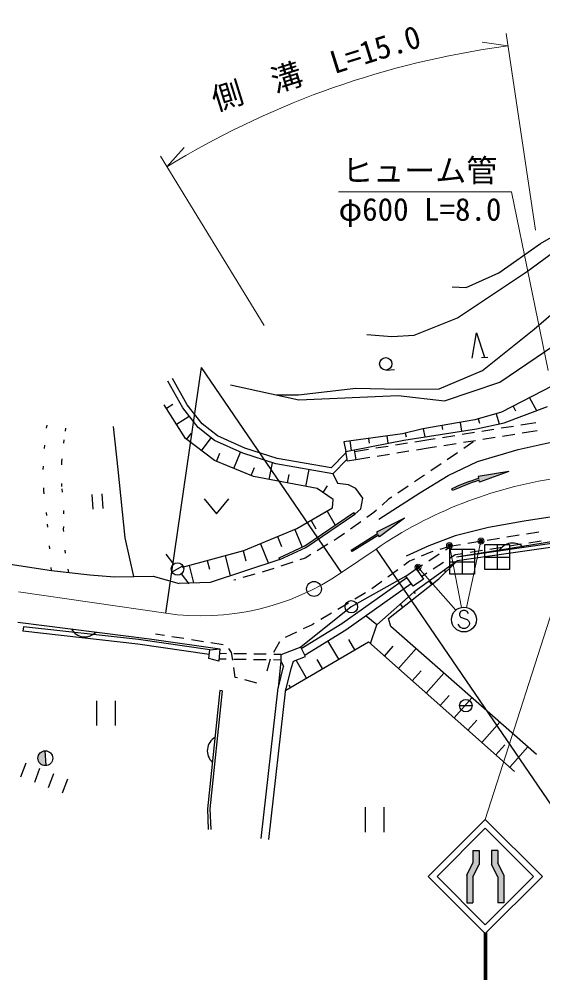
# Model space of a CAD drawing. Units: millimetres at full size, sheet at 1:1000; details may follow other scales. Extents: x 40000 to 680000, y 20000 to 380000.
# Drawn here: x 439291 to 481472, y 263830 to 341181 of the extents above; entities that cross this region are included whole.
import ezdxf
from ezdxf.enums import TextEntityAlignment as Align

# ---------------------------------------------------------------- set-up
doc = ezdxf.new("R2010")
doc.units = ezdxf.units.MM
doc.header["$LTSCALE"] = 1000
doc.header["$PDMODE"] = 32
doc.header["$PDSIZE"] = 500
for name, pattern in [('CHAIN', [18.5, 12, -1.5, 3.5, -1.5]), ('DASHED', [7.5, 6, -1.5]), ('DOTTED', [1.75, 0.25, -1.5])]:
    doc.linetypes.add(name, pattern=pattern)
for name, color, linetype, lineweight in [('M-BGD', 7, 'Continuous', 25), ('M-BMK', 2, 'CHAIN', 13), ('M-BMK-ROW', 30, 'Continuous', 25), ('M-BMK-SRVR', 3, 'Continuous', 25), ('M-STR-HTXT', 7, 'Continuous', 13), ('M-STR-STRC', 7, 'Continuous', 25)]:
    doc.layers.add(name, color=color, linetype=linetype, lineweight=lineweight)
doc.styles.add('ＭＳ ゴシック', font='')
doc.styles.get('ＭＳ ゴシック').set_extended_font_data('MS Gothic')

msp = doc.modelspace()

# ---------------------------------------------------------------- hatches: boundary and pattern name
at = {"layer": 'M-BGD'}
msp.add_hatch(color=256, dxfattribs=at).paths.add_polyline_path([(441354, 282272), (441437, 281075, -1)])
at = {"layer": 'M-STR-STRC'}
for points in [[(478734, 304764), (476259, 304349), (476297, 304204, 0.02798), (474134, 303360), (474134, 303360), (474196, 303224, -0.02787), (476335, 304059), (476372, 303914)], [(470330, 301012), (468087, 299885), (468167, 299757), (466042, 298439), (466121, 298312), (468246, 299630), (468325, 299502)], [(475841, 270037), (475841, 272126), (476341, 273126), (476341, 274244), (475841, 274244), (475841, 273244), (475341, 272244), (475341, 270037)], [(478341, 270037), (478341, 272244), (477841, 273244), (477841, 274244), (477341, 274244), (477341, 273126), (477841, 272126), (477841, 270037)], [(476741, 267654), (476841, 267553), (476941, 267654), (476944, 263830), (476744, 263830)]]:
    msp.add_hatch(color=256, dxfattribs=at).paths.add_polyline_path(points)

# ---------------------------------------------------------------- linework, layer by layer
at = {"layer": 'M-BGD'}
for p, q in [((476532, 313938), (477031, 313972)), ((451102, 293344), (453981, 313136)), ((465267, 296624), (453981, 313136)), ((468854, 312930), (469519, 312977)), ((480414, 310702), (480954, 309665)), ((451159, 309849), (451677, 310171)), ((479084, 310010), (479280, 309633)), ((451951, 308575), (452987, 309219)), ((474802, 308717), (474925, 308018)), ((476273, 309003), (476368, 308662)), ((477718, 309405), (477946, 308587)), ((480914, 308682), (480207, 308570)), ((471847, 308198), (471961, 307549)), ((473325, 308458), (473382, 308133)), ((475958, 307892), (474970, 307735)), ((477538, 308144), (476550, 307987)), ((479118, 308396), (478130, 308239)), ((480207, 308570), (479710, 308491)), ((480311, 307918), (479814, 307839)), ((481010, 308029), (480311, 307918)), ((452777, 307333), (453169, 307854)), ((453976, 306432), (454760, 307475)), ((465933, 307220), (466038, 306458)), ((467419, 307425), (467472, 307044)), ((468905, 307630), (468987, 307031)), ((470387, 307856), (470456, 307562)), ((472301, 307309), (471175, 307130)), ((472798, 307389), (472301, 307309)), ((474378, 307641), (473390, 307483)), ((476061, 307241), (475074, 307083)), ((475847, 307114), (475100, 306607)), ((475812, 307205), (475847, 307114)), ((477642, 307493), (476654, 307335)), ((479222, 307744), (478234, 307587)), ((456587, 305004), (457121, 306314)), ((467422, 306533), (466296, 306354)), ((469002, 306785), (468015, 306628)), ((470582, 307036), (469595, 306879)), ((470692, 306385), (469705, 306228)), ((472405, 306658), (471285, 306480)), ((472901, 306737), (472405, 306658)), ((474481, 306989), (473494, 306831)), ((455198, 305571), (455465, 306225)), ((467532, 305883), (466412, 305704)), ((469112, 306134), (468125, 305977)), ((474603, 306271), (473775, 305709)), ((457976, 304438), (458236, 305075)), ((459438, 304119), (459694, 305470)), ((462386, 303561), (462642, 304914)), ((473278, 305373), (472451, 304812)), ((460912, 303840), (461040, 304517)), ((464563, 304578), (464960, 303782)), ((471953, 304477), (471123, 303919)), ((463769, 303062), (464138, 303603)), ((470625, 303584), (469795, 303026)), ((445153, 302918), (445236, 301721)), ((445951, 302974), (446034, 301777)), ((454187, 302549), (455187, 301349)), ((455187, 301349), (456187, 302549)), ((469050, 302525), (468530, 302054)), ((469297, 302691), (469050, 302525)), ((464099, 301569), (464756, 300436)), ((466321, 301325), (466237, 301449)), ((467863, 301449), (467291, 301046)), ((468085, 301651), (467863, 301449)), ((462801, 300817), (463189, 300148)), ((466801, 300700), (465983, 300124)), ((460105, 299518), (460430, 298726)), ((461492, 300088), (462080, 298657)), ((464898, 299358), (464666, 299216)), ((465493, 299778), (464898, 299358)), ((477001, 299238), (477988, 299397)), ((478581, 299492), (479568, 299650)), ((480160, 299745), (481148, 299904)), ((458717, 298947), (459368, 297364)), ((464155, 298902), (463303, 298379)), ((474141, 298779), (473185, 298485)), ((473625, 298446), (474141, 298779)), ((474141, 298779), (474829, 298890)), ((475421, 298985), (476408, 299143)), ((477199, 298511), (478187, 298669)), ((478779, 298764), (479766, 298923)), ((480359, 299018), (481346, 299176)), ((451736, 297308), (451124, 298099)), ((455880, 297988), (456294, 296363)), ((457327, 298385), (457537, 297560)), ((462791, 298065), (462333, 297784)), ((468036, 298517), (484964, 273750)), ((472445, 298257), (471685, 297934)), ((472282, 297577), (473122, 298120)), ((472612, 298308), (472445, 298257)), ((473982, 297784), (474415, 298064)), ((474415, 298064), (475027, 298162)), ((475619, 298257), (476607, 298415)), ((451603, 296674), (452481, 297152)), ((452987, 297194), (453344, 295790)), ((454434, 297591), (454609, 296903)), ((460289, 297664), (460226, 297800)), ((461323, 297453), (460373, 297142)), ((462333, 297784), (461894, 297640)), ((470746, 297536), (470278, 297193)), ((471133, 297700), (470746, 297536)), ((471263, 296918), (471778, 297251)), ((472639, 296915), (473479, 297458)), ((452348, 296518), (452961, 295727)), ((458273, 296487), (457312, 296213)), ((459037, 296704), (458851, 296651)), ((459803, 296955), (459037, 296704)), ((469793, 296839), (468986, 296249)), ((471702, 296309), (472135, 296589)), ((473527, 296813), (473627, 296675)), ((456734, 296049), (456589, 296008)), ((468502, 295895), (467694, 295305)), ((472311, 295936), (472511, 295658)), ((467188, 294984), (466329, 294472)), ((471094, 295058), (471187, 294929)), ((465814, 294165), (464955, 293653)), ((469970, 294065), (470182, 293826)), ((464439, 293346), (463580, 292834)), ((439191, 292618), (449781, 291291)), ((462884, 292419), (462170, 292082)), ((463065, 292527), (462884, 292419)), ((467592, 290899), (468100, 292406)), ((439625, 292262), (439584, 291894)), ((448849, 290868), (439584, 291894)), ((448889, 291235), (439625, 292262)), ((450986, 291552), (450278, 291663)), ((461627, 291826), (460723, 291399)), ((454599, 290023), (448836, 290869)), ((454640, 290391), (448889, 291235)), ((449781, 291291), (455465, 290484)), ((452567, 291303), (451579, 291458)), ((454147, 291053), (453159, 291209)), ((455727, 290804), (454740, 290960)), ((460267, 291050), (459773, 290180)), ((465031, 289651), (464161, 291133)), ((466325, 290411), (465840, 291235)), ((454641, 290395), (455465, 290484)), ((455433, 290125), (455994, 290116)), ((456402, 290197), (456189, 290500)), ((456490, 289574), (456402, 290197)), ((456594, 290108), (457594, 290093)), ((458194, 290084), (459194, 290069)), ((468714, 289903), (469426, 290706)), ((469836, 288908), (471261, 290514)), ((455393, 289675), (455977, 289667)), ((456577, 289658), (457577, 289643)), ((458177, 289634), (459177, 289620)), ((459502, 289648), (459235, 288684)), ((459777, 289611), (460361, 289602)), ((459794, 290061), (460355, 290052)), ((460362, 289517), (460153, 287333)), ((462445, 288131), (461605, 289561)), ((463738, 288891), (463303, 289632)), ((456688, 288185), (456575, 288980)), ((460162, 287292), (460596, 289051)), ((460764, 287144), (461198, 288902)), ((470958, 287912), (471674, 288719)), ((472080, 286917), (473512, 288531)), ((456878, 288134), (456688, 288185)), ((458424, 287721), (457458, 287979)), ((455651, 287091), (455452, 287112)), ((458790, 275200), (460153, 287333)), ((459406, 275130), (460769, 287263)), ((461151, 287372), (461046, 287551)), ((445511, 286296), (445511, 284296)), ((447011, 286296), (447011, 284296)), ((473202, 285921), (473921, 286732)), ((474324, 284926), (475763, 286548)), ((474770, 285907), (475770, 285907)), ((475446, 283930), (476169, 284745)), ((476568, 282935), (478014, 284565)), ((477690, 281939), (478417, 282758)), ((478812, 280944), (480265, 282582)), ((441354, 282272), (441437, 281075)), ((439817, 281271), (439391, 280149)), ((440939, 280844), (440513, 279723)), ((442061, 280418), (441635, 279296)), ((443183, 279992), (442756, 278870)), ((467154, 277723), (467154, 275723)), ((468654, 277723), (468654, 275723))]:
    msp.add_line(p, q, dxfattribs=at)
for points in [[(456318, 311735), (461826, 310538), (469818, 310889), (473550, 310454), (478024, 311952), (483122, 315428), (489043, 320436), (494082, 325394), (503439, 335906), (507482, 342665)], [(460044, 310925), (461789, 310946), (466412, 311472), (469867, 311403), (473114, 311422), (476607, 312882), (480782, 316227), (484801, 319693), (489372, 323815), (493817, 327310), (496556, 330137), (499096, 333217), (500324, 335355)], [(467306, 315799), (469314, 315620), (471101, 315745), (474596, 317145), (480242, 320889), (484085, 323719), (488033, 326069), (491707, 329476), (492898, 330715)], [(474183, 319629), (475304, 319588), (477936, 320768), (481285, 323116), (484738, 325112), (487858, 327882)], [(504688, 324640), (501124, 323038), (497288, 320375), (491742, 317247), (484700, 312932), (478155, 309527), (475998, 308926), (471816, 308193), (470161, 307803), (465438, 307151), (465595, 306372)], [(475784, 313885), (476143, 315915), (476781, 313955)], [(465708, 305743), (464563, 304578), (459967, 305383), (457315, 306226), (455027, 307266), (453716, 308294), (452461, 309885), (451254, 312045)], [(465613, 306273), (464412, 305051), (460072, 305812), (457473, 306637), (455257, 307644), (454029, 308608), (452828, 310130), (451638, 312260)], [(417121, 311616), (416572, 309542), (416359, 307794), (416330, 306747), (416843, 302130), (417281, 299835), (417490, 299174), (417654, 298888), (417922, 298705), (418363, 298665), (421865, 298789), (425115, 298746), (429463, 298462), (435034, 297846), (441895, 296792), (444976, 296447), (446976, 296289), (450075, 296324), (452179, 295753)], [(452446, 297046), (457397, 298405), (461669, 300161), (464537, 301824), (464589, 302502), (463288, 303390), (458171, 304359), (455034, 305637), (452675, 307409), (450980, 310137)], [(466292, 306497), (470282, 307283), (476121, 308208), (478371, 308676), (481842, 310005)], [(466321, 301325), (466812, 301763), (466980, 302622), (466416, 303402), (465820, 303697), (464960, 303782)], [(460226, 297800), (462307, 298762), (466237, 301449)], [(460289, 297664), (462381, 298631), (466321, 301325)], [(484165, 299418), (483341, 299128), (474526, 297857)], [(484165, 299418), (483317, 299286), (474526, 297857)], [(484265, 299135), (483413, 298835), (474568, 297561)], [(460289, 297664), (454666, 295833), (452179, 295753)], [(474550, 297551), (471072, 295042), (468100, 292406), (467252, 293116)], [(480965, 281966), (469243, 292291), (469049, 292934), (473095, 296118), (474550, 297551)], [(470448, 296330), (466045, 293867), (461975, 290616)], [(462013, 290515), (465269, 292521), (470526, 296222)], [(462328, 290004), (465599, 292020), (470877, 295735)], [(460764, 287144), (467418, 291053), (479186, 280612)], [(455465, 290484), (455376, 289482), (454563, 289701), (454641, 290395)], [(461198, 288902), (461394, 289476), (462346, 289859), (461975, 290616), (460355, 289991), (460362, 289517), (460596, 289051)], [(455452, 287112), (454447, 277594), (454523, 275923)], [(455651, 287091), (454647, 277588), (454723, 275932)]]:
    msp.add_lwpolyline(points, dxfattribs=at)
at = {"layer": 'M-BGD', "linetype": 'DOTTED'}
for points in [[(443287, 296636), (443024, 298189), (442868, 300082), (442898, 301361), (442738, 303549), (442714, 305531), (442885, 307053), (443031, 308007), (443176, 309462)], [(441895, 296792), (441517, 301218), (441276, 303193), (441232, 304931), (441327, 306625), (441501, 308258), (441732, 309365)]]:
    msp.add_lwpolyline(points, dxfattribs=at)
at = {"layer": 'M-BGD', "linetype": 'DASHED'}
msp.add_lwpolyline([(448525, 296306), (447839, 299423), (447254, 304927), (446879, 308387)], dxfattribs=at)
at = {"layer": 'M-BGD'}
for points in [[(465737, 305583), (465595, 306372), (466271, 306493), (466412, 305704)], [(470448, 296330), (471263, 296918), (471851, 296103), (471036, 295515)]]:
    msp.add_lwpolyline(points, close=True, dxfattribs=at)
for centre, radius in [((468819, 313429), 500), ((452042, 296913), 500), ((466045, 293867), 500), ((475270, 285907), 500), ((441395, 281673), 600)]:
    msp.add_circle(centre, radius, dxfattribs=at)
for centre, start, end in [((479040, 297750), 45.07004, 151.33025), ((444579, 292699), 209.72838, 315.98858), ((455695, 282274), 120.83877, 227.09897)]:
    msp.add_arc(centre, 1250, start, end, dxfattribs=at)
at = {"layer": 'M-BMK', "linetype": 'Continuous'}
msp.add_line((468036, 298517), (465267, 296624), dxfattribs=at)
at = {"layer": 'M-BMK'}
msp.add_line((451102, 293344), (436949, 295403), dxfattribs=at)
at = {"layer": 'M-BMK', "linetype": 'Continuous'}
for centre, radius, start, end in [((487786, 269622), 35000, 98.5649, 124.35221), ((453981, 313136), 20000, 261.72344, 304.35223)]:
    msp.add_arc(centre, radius, start, end, dxfattribs=at)
at = {"layer": 'M-BMK-ROW'}
for p, q in [((476797, 296874), (476797, 298874)), ((476797, 298874), (478797, 298874)), ((477797, 298874), (477797, 296874)), ((478797, 298874), (478797, 296874)), ((473980, 296498), (473980, 298498)), ((473980, 298498), (475980, 298498)), ((474980, 298498), (474980, 296498)), ((475980, 298498), (475980, 296498)), ((476797, 297874), (478797, 297874)), ((473980, 297498), (475980, 297498)), ((475980, 296498), (473980, 296498)), ((478797, 296874), (476797, 296874))]:
    msp.add_line(p, q, dxfattribs=at)
at = {"layer": 'M-BMK-SRVR'}
msp.add_circle((463042, 295306), 600, dxfattribs=at)
at = {"layer": 'M-STR-HTXT'}
for p, q in [((480895, 324204), (478513, 340026)), ((478661, 339037), (476594, 339332)), ((478661, 339037), (477361, 338841)), ((451197, 329298), (452588, 330855)), ((459037, 316510), (450674, 330150)), ((473953, 298797), (474928, 293818)), ((476490, 299155), (475332, 293820)), ((484062, 299310), (476841, 276745)), ((471410, 297051), (474457, 293591))]:
    msp.add_line(p, q, dxfattribs=at)
msp.add_lwpolyline([(481903, 312889), (478943, 327285), (465024, 327285)], dxfattribs=at)
for centre, radius in [((473953, 298797), 150), ((473953, 298797), 120), ((473953, 298797), 90), ((473953, 298797), 60), ((473953, 298797), 30), ((473953, 298797), 20), ((476490, 299155), 150), ((476490, 299155), 120), ((476490, 299155), 90), ((476490, 299155), 60), ((476490, 299155), 30), ((476490, 299155), 20), ((471410, 297051), 150), ((471410, 297051), 120), ((471410, 297051), 90), ((471410, 297051), 60), ((471410, 297051), 30), ((471410, 297051), 20)]:
    msp.add_circle(centre, radius, dxfattribs=at)
msp.add_arc((487786, 269622), 70000, 98.5649, 121.51352, dxfattribs=at)
for p in [(476490, 299155), (473953, 298797), (471410, 297051)]:
    msp.add_point(p, dxfattribs=at)
at = {"layer": 'M-STR-STRC'}
for p, q in [((478734, 304764), (476259, 304349)), ((476259, 304349), (476297, 304204)), ((476372, 303914), (476335, 304059)), ((478734, 304764), (476372, 303914)), ((474196, 303224), (474134, 303360)), ((470330, 301012), (468087, 299885)), ((470330, 301012), (468325, 299502)), ((468087, 299885), (468167, 299757)), ((468325, 299502), (468246, 299630)), ((474846, 293476), (474756, 293294)), ((474756, 293294), (474756, 293203)), ((474756, 293203), (474846, 293021)), ((475028, 293566), (474846, 293476)), ((475210, 293566), (475028, 293566)), ((475392, 293476), (475210, 293566)), ((475483, 293294), (475392, 293476)), ((474756, 292294), (474665, 292476)), ((474846, 293021), (475392, 292839)), ((475392, 292839), (475483, 292748)), ((475483, 292748), (475574, 292566)), ((475574, 292476), (475483, 292294)), ((475574, 292566), (475574, 292476)), ((474846, 292203), (474756, 292294)), ((475028, 292112), (474846, 292203)), ((475210, 292112), (475028, 292112)), ((475392, 292203), (475210, 292112)), ((475483, 292294), (475392, 292203)), ((472245, 272149), (476841, 276745)), ((476841, 276745), (481437, 272149)), ((472952, 272149), (476841, 276038)), ((476841, 276038), (480730, 272149)), ((475841, 274244), (476341, 274244)), ((475841, 274244), (475841, 273244)), ((476341, 274244), (476341, 273126)), ((477341, 274244), (477341, 273126)), ((477841, 274244), (477341, 274244)), ((477841, 274244), (477841, 273244)), ((475341, 272244), (475841, 273244)), ((475841, 272126), (476341, 273126)), ((477841, 272126), (477341, 273126)), ((478341, 272244), (477841, 273244)), ((476841, 267553), (472245, 272149)), ((476841, 268260), (472952, 272149)), ((475341, 272244), (475341, 270037)), ((475841, 272126), (475841, 270037)), ((480730, 272149), (476841, 268260)), ((481437, 272149), (476841, 267553)), ((477841, 272126), (477841, 270037)), ((478341, 272244), (478341, 270037)), ((475341, 270037), (475841, 270037)), ((478341, 270037), (477841, 270037)), ((476741, 267654), (476744, 263830)), ((476941, 267654), (476944, 263830)), ((476841, 267553), (476844, 263830))]:
    msp.add_line(p, q, dxfattribs=at)
for points in [[(468261, 300912), (471573, 303043), (473856, 304437), (476216, 305554), (479479, 306533), (482640, 307224), (492454, 308787), (498113, 309632), (503188, 310317), (507565, 310865), (509145, 311188), (511034, 311939), (512176, 312770), (512939, 313586), (513658, 314519), (514562, 316054), (515031, 317731), (515040, 319428), (514737, 323468)], [(560207, 305211), (555805, 305653), (549662, 306128), (544229, 306452), (537626, 306635), (531499, 306615), (525385, 306419), (519243, 306050), (512248, 305368), (505597, 304585), (497073, 303394), (489207, 302182), (479979, 300748), (477108, 300262), (474411, 299593), (472287, 298781), (470465, 297936)], [(468246, 299630), (466121, 298312), (466042, 298439), (468167, 299757)]]:
    msp.add_lwpolyline(points, dxfattribs=at)
msp.add_circle((475119, 292839), 1000, dxfattribs=at)
for radius, start in [(20760, 108.11385), (20610, 108.13903)]:
    msp.add_arc((482751, 284473), radius, start, 114.52526, dxfattribs=at)

# ---------------------------------------------------------------- texts
at = {"layer": 'M-STR-HTXT', "style": 'ＭＳ ゴシック'}
msp.add_text('側\u3000溝\u3000L=15.0', height=1833, rotation=17.371, dxfattribs=at).set_placement((463639, 335857), align=Align.BOTTOM_CENTER)
msp.add_text('ヒューム管', height=1833, dxfattribs=at).set_placement((465304, 327535), align=Align.BOTTOM_LEFT)
msp.add_text('φ600 L=8.0', height=1833, dxfattribs=at).set_placement((465024, 326785), align=Align.TOP_LEFT)

doc.saveas('drawing.dxf')
